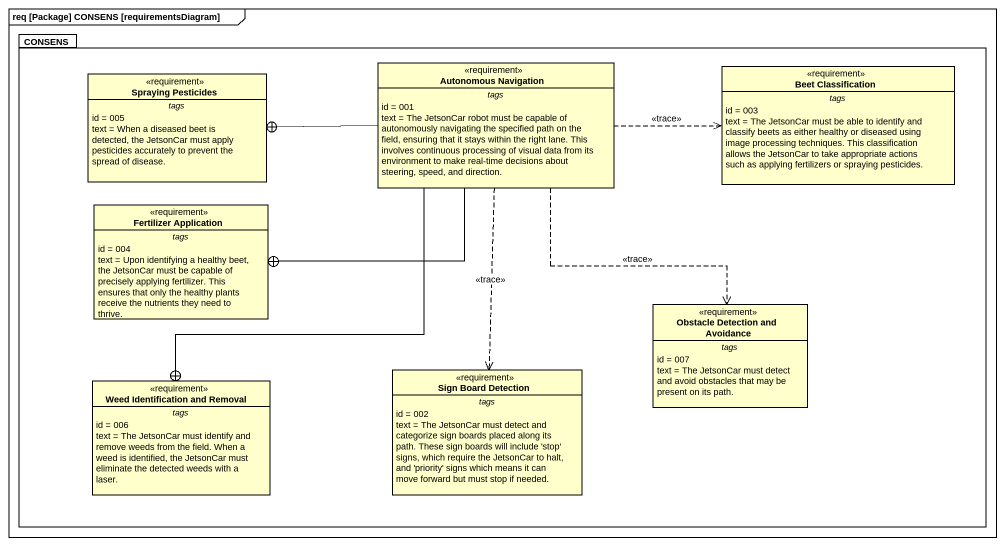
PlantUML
@startuml
mainframe req [Package] CONSENS [requirementsDiagram]
hide circle
hide empty members
package CONSENS {
  class "Spraying Pesticides" as Spraying_Pesticides <<requirement>> {
    -- tags --
    id = 005
    text = When a diseased beet is detected, the JetsonCar must apply pesticides accurately to prevent the spread of disease.
  }
  class "Autonomous Navigation" as Autonomous_Navigation <<requirement>> {
    -- tags --
    id = 001
    text = The JetsonCar robot must be capable of autonomously navigating the specified path on the field, ensuring that it stays within the right lane. This involves continuous processing of visual data from its environment to make real-time decisions about steering, speed, and direction.
  }
  class "Beet Classification" as Beet_Classification <<requirement>> {
    -- tags --
    id = 003
    text = The JetsonCar must be able to identify and classify beets as either healthy or diseased using image processing techniques. This classification allows the JetsonCar to take appropriate actions such as applying fertilizers or spraying pesticides.
  }
  class "Fertilizer Application" as Fertilizer_Application <<requirement>> {
    -- tags --
    id = 004
    text = Upon identifying a healthy beet, the JetsonCar must be capable of precisely applying fertilizer. This ensures that only the healthy plants receive the nutrients they need to thrive.
  }
  class "Obstacle Detection and Avoidance" as Obstacle_Detection_and <<requirement>> {
    -- tags --
    id = 007
    text = The JetsonCar must detect and avoid obstacles that may be present on its path.
  }
  class "Weed Identification and Removal" as Weed_Identification_and <<requirement>> {
    -- tags --
    id = 006
    text = The JetsonCar must identify and remove weeds from the field. When a weed is identified, the JetsonCar must eliminate the detected weeds with a laser.
  }
  class "Sign Board Detection" as Sign_Board_Detection <<requirement>> {
    -- tags --
    id = 002
    text = The JetsonCar must detect and categorize sign boards placed along its path. These sign boards will include 'stop' signs, which require the JetsonCar to halt, and 'priority' signs which means it can move forward but must stop if needed.
  }
}
Autonomous_Navigation -left-+ Spraying_Pesticides
Autonomous_Navigation .right.> Beet_Classification : <<trace>>
Autonomous_Navigation -left-+ Fertilizer_Application
Autonomous_Navigation ..> Obstacle_Detection_and : <<trace>>
Autonomous_Navigation --+ Weed_Identification_and
Autonomous_Navigation ..> Sign_Board_Detection : <<trace>>
@enduml
